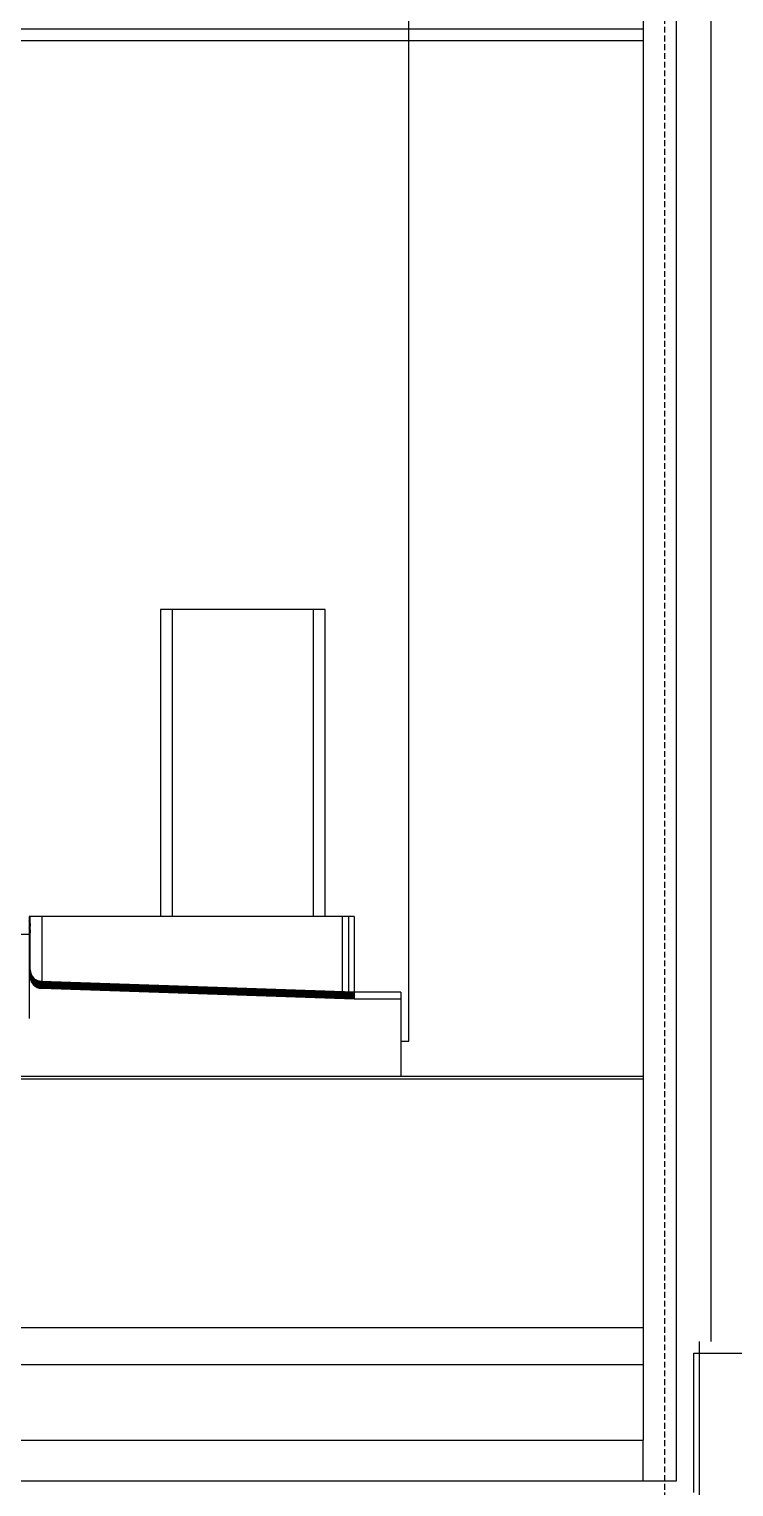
# Model space of a CAD drawing. Extents: x 0 to 271, y 0 to 689.
# Drawn here: x 86.3 to 147, y 95.8 to 221.1 of the extents above; entities that cross this region are included whole.
import ezdxf

# ---------------------------------------------------------------- set-up
doc = ezdxf.new("R2010")
doc.units = 0
doc.linetypes.add('DASHED', pattern=[0.75, 0.5, -0.25])
doc.layers.add('-15N-THT. THIẾT BỊ ĐÓNG MỞ', color=40, linetype='CONTINUOUS')

# ---------------------------------------------------------------- blocks, each defined once
blk = doc.blocks.new('06 - N - SC VSD CHIẾU HÔNG ATV630D30~D45N4')
at = {"layer": '-15N-THT. THIẾT BỊ ĐÓNG MỞ', "color": 6, "linetype": 'DASHED'}
blk.add_line((-130, 344.65), (-130, -344.65), dxfattribs=at)
at = {"layer": '-15N-THT. THIẾT BỊ ĐÓNG MỞ'}
for p, q in [((-129, 328.59), (-129, -248.35)), ((-126, -236.35), (-126, 284.09)), ((-152, -210.53), (-152, 159.58)), ((-131.85, 159.58), (-131.85, -238.34)), ((-131.85, -123.55), (-255.05, -123.55)), ((-152, -123.55), (-152, -123.55)), ((-131.85, -123.55), (-131.85, -123.55)), ((-131.85, -124.55), (-255.05, -124.55)), ((-159.2, -173.43), (-173.35, -173.43)), ((-173.35, -173.43), (-173.35, -173.43)), ((-173.35, -173.43), (-173.35, -199.83)), ((-172.35, -173.43), (-172.35, -199.83)), ((-160.2, -199.83), (-160.2, -173.43)), ((-159.2, -173.43), (-159.2, -173.43)), ((-159.2, -199.83), (-159.2, -173.43)), ((-157.19, -199.83), (-184.65, -199.83)), ((-184.65, -199.83), (-184.65, -199.83)), ((-184.65, -199.83), (-184.65, -208.58)), ((-184.65, -200.21), (-184.63, -200.25)), ((-184.63, -200.25), (-184.62, -200.29)), ((-184.62, -200.29), (-184.6, -200.32)), ((-184.6, -200.32), (-184.59, -200.36)), ((-184.59, -200.36), (-184.58, -200.4)), ((-184.58, -200.4), (-184.57, -200.44)), ((-184.57, -200.44), (-184.56, -200.48)), ((-184.55, -201.17), (-184.55, -199.83)), ((-184.55, -199.83), (-184.55, -199.83)), ((-183.55, -199.83), (-183.55, -205.94)), ((-173.35, -199.83), (-173.35, -199.83)), ((-159.2, -199.83), (-159.2, -199.83)), ((-157.7, -206.83), (-157.7, -199.83)), ((-157.19, -199.83), (-157.19, -206.78)), ((-157.19, -199.83), (-157.19, -206.56)), ((-157.19, -199.83), (-157.19, -206.84)), ((-156.7, -199.83), (-157.19, -199.83)), ((-156.7, -199.83), (-156.7, -199.83)), ((-156.7, -199.83), (-156.7, -206.93)), ((-201.15, -201.35), (-184.65, -201.35)), ((-184.65, -200.73), (-184.63, -200.77)), ((-184.65, -200.8), (-184.63, -200.84)), ((-184.65, -200.8), (-184.63, -200.84)), ((-184.65, -201.35), (-184.65, -201.35)), ((-184.63, -200.77), (-184.62, -200.81)), ((-184.63, -200.84), (-184.62, -200.87)), ((-184.63, -200.84), (-184.62, -200.87)), ((-184.62, -200.81), (-184.6, -200.85)), ((-184.62, -200.87), (-184.6, -200.91)), ((-184.62, -200.87), (-184.6, -200.91)), ((-184.6, -200.85), (-184.59, -200.89)), ((-184.6, -200.91), (-184.59, -200.95)), ((-184.6, -200.91), (-184.59, -200.95)), ((-184.59, -200.89), (-184.58, -200.93)), ((-184.59, -200.95), (-184.58, -200.99)), ((-184.59, -200.95), (-184.58, -200.99)), ((-184.58, -200.93), (-184.57, -200.97)), ((-184.58, -200.99), (-184.57, -201.03)), ((-184.58, -200.99), (-184.57, -201.03)), ((-184.57, -200.97), (-184.56, -201.01)), ((-184.57, -201.03), (-184.56, -201.07)), ((-184.57, -201.03), (-184.56, -201.07)), ((-184.56, -200.48), (-184.56, -200.52)), ((-184.56, -200.52), (-184.55, -200.56)), ((-184.56, -201.01), (-184.56, -201.05)), ((-184.56, -201.05), (-184.55, -201.09)), ((-184.56, -201.07), (-184.56, -201.11)), ((-184.56, -201.07), (-184.56, -201.11)), ((-184.56, -201.11), (-184.55, -201.15)), ((-184.56, -201.11), (-184.55, -201.15)), ((-184.55, -200.56), (-184.55, -200.61)), ((-184.55, -200.61), (-184.55, -200.65)), ((-184.55, -201.09), (-184.55, -201.13)), ((-184.55, -201.13), (-184.55, -201.17)), ((-184.55, -201.15), (-184.55, -201.19)), ((-184.55, -201.15), (-184.55, -201.19)), ((-184.55, -201.23), (-184.55, -201.17)), ((-184.55, -201.19), (-184.55, -201.23)), ((-184.55, -201.19), (-184.55, -201.24)), ((-184.55, -205.01), (-184.55, -201.23)), ((-184.55, -204.46), (-184.55, -204.41)), ((-184.55, -204.42), (-184.55, -204.42)), ((-184.55, -204.42), (-184.55, -204.42)), ((-184.55, -204.42), (-184.55, -204.42)), ((-184.55, -204.42), (-184.55, -204.47)), ((-184.55, -204.42), (-184.55, -204.42)), ((-184.55, -204.42), (-184.55, -204.42)), ((-184.55, -204.42), (-184.55, -204.42)), ((-184.55, -204.42), (-184.55, -204.42)), ((-184.55, -204.42), (-184.55, -204.47)), ((-184.55, -204.5), (-184.55, -204.46)), ((-184.55, -204.47), (-184.55, -204.52)), ((-184.55, -204.47), (-184.54, -204.52)), ((-184.55, -204.49), (-184.55, -204.55)), ((-184.55, -204.49), (-184.55, -204.49)), ((-184.55, -204.49), (-184.55, -204.49)), ((-184.55, -204.49), (-184.55, -204.54)), ((-184.54, -204.55), (-184.55, -204.5)), ((-184.55, -204.52), (-184.54, -204.56)), ((-184.55, -204.54), (-184.55, -204.59)), ((-184.55, -204.55), (-184.54, -204.6)), ((-184.55, -204.56), (-184.55, -204.56)), ((-184.55, -204.56), (-184.55, -204.61)), ((-184.55, -204.57), (-184.55, -204.62)), ((-184.55, -204.57), (-184.55, -204.57)), ((-184.55, -204.59), (-184.54, -204.64)), ((-184.55, -204.61), (-184.55, -204.66)), ((-184.55, -204.62), (-184.54, -204.67)), ((-184.55, -204.64), (-184.55, -204.69)), ((-184.55, -204.64), (-184.55, -204.64)), ((-184.55, -204.64), (-184.55, -204.64)), ((-184.55, -204.64), (-184.55, -204.69)), ((-184.55, -204.66), (-184.54, -204.71)), ((-184.55, -204.69), (-184.54, -204.74)), ((-184.55, -204.69), (-184.55, -204.74)), ((-184.55, -204.71), (-184.55, -204.77)), ((-184.55, -204.71), (-184.55, -204.71)), ((-184.55, -204.71), (-184.55, -204.71)), ((-184.55, -204.71), (-184.55, -204.76)), ((-184.55, -204.74), (-184.54, -204.78)), ((-184.55, -204.76), (-184.55, -204.81)), ((-184.55, -204.77), (-184.54, -204.82)), ((-184.55, -204.78), (-184.55, -204.83)), ((-184.55, -204.78), (-184.55, -204.78)), ((-184.55, -204.79), (-184.55, -204.84)), ((-184.55, -204.79), (-184.55, -204.79)), ((-184.55, -204.81), (-184.54, -204.86)), ((-184.55, -204.83), (-184.55, -204.88)), ((-184.55, -204.84), (-184.54, -204.89)), ((-184.55, -204.86), (-184.55, -204.91)), ((-184.55, -204.86), (-184.55, -204.86)), ((-184.55, -204.86), (-184.55, -204.86)), ((-184.55, -204.86), (-184.55, -204.91)), ((-184.55, -204.88), (-184.54, -204.93)), ((-184.55, -204.91), (-184.54, -204.96)), ((-184.55, -204.91), (-184.55, -204.96)), ((-184.55, -204.93), (-184.55, -204.93)), ((-184.55, -204.93), (-184.55, -204.93)), ((-184.55, -204.93), (-184.55, -204.93)), ((-184.55, -204.93), (-184.55, -204.99)), ((-184.55, -204.93), (-184.55, -204.93)), ((-184.55, -204.93), (-184.55, -204.93)), ((-184.55, -204.93), (-184.55, -204.93)), ((-184.55, -204.93), (-184.55, -204.98)), ((-184.55, -204.98), (-184.55, -204.94)), ((-184.55, -204.96), (-184.54, -205)), ((-184.55, -204.98), (-184.55, -205.03)), ((-184.55, -205.02), (-184.55, -204.98)), ((-184.55, -204.99), (-184.54, -205.04)), ((-184.55, -205.04), (-184.55, -205)), ((-184.55, -205.05), (-184.55, -205)), ((-184.54, -205.07), (-184.55, -205.02)), ((-184.55, -205.03), (-184.54, -205.08)), ((-184.55, -205.09), (-184.55, -205.04)), ((-184.55, -205.09), (-184.55, -205.05)), ((-184.54, -205.13), (-184.55, -205.09)), ((-184.54, -205.13), (-184.55, -205.09)), ((-184.54, -204.52), (-184.54, -204.57)), ((-184.53, -204.59), (-184.54, -204.55)), ((-184.54, -204.56), (-184.53, -204.61)), ((-184.54, -204.57), (-184.53, -204.62)), ((-184.54, -204.6), (-184.54, -204.65)), ((-184.54, -204.64), (-184.53, -204.69)), ((-184.54, -204.65), (-184.53, -204.7)), ((-184.54, -204.67), (-184.54, -204.72)), ((-184.54, -204.71), (-184.53, -204.76)), ((-184.54, -204.72), (-184.53, -204.77)), ((-184.54, -204.74), (-184.54, -204.79)), ((-184.54, -204.78), (-184.53, -204.83)), ((-184.54, -204.79), (-184.53, -204.84)), ((-184.54, -204.82), (-184.54, -204.87)), ((-184.54, -204.86), (-184.53, -204.91)), ((-184.54, -204.87), (-184.53, -204.92)), ((-184.54, -204.89), (-184.54, -204.94)), ((-184.54, -204.93), (-184.53, -204.98)), ((-184.54, -204.94), (-184.53, -204.99)), ((-184.54, -204.96), (-184.54, -205.01)), ((-184.54, -205), (-184.53, -205.05)), ((-184.54, -205.01), (-184.53, -205.06)), ((-184.54, -205.04), (-184.54, -205.09)), ((-184.53, -205.11), (-184.54, -205.07)), ((-184.54, -205.08), (-184.53, -205.13)), ((-184.54, -205.09), (-184.53, -205.14)), ((-184.53, -205.18), (-184.54, -205.13)), ((-184.53, -205.18), (-184.54, -205.13)), ((-184.53, -204.63), (-184.53, -204.59)), ((-184.53, -204.61), (-184.52, -204.66)), ((-184.53, -204.62), (-184.52, -204.67)), ((-184.52, -204.67), (-184.53, -204.63)), ((-184.53, -204.69), (-184.52, -204.73)), ((-184.53, -204.7), (-184.52, -204.75)), ((-184.53, -204.76), (-184.52, -204.81)), ((-184.53, -204.77), (-184.52, -204.82)), ((-184.53, -204.83), (-184.52, -204.88)), ((-184.53, -204.84), (-184.52, -204.9)), ((-184.53, -204.91), (-184.52, -204.95)), ((-184.53, -204.92), (-184.52, -204.97)), ((-184.53, -204.98), (-184.52, -205.03)), ((-184.53, -204.99), (-184.52, -205.04)), ((-184.53, -205.05), (-184.52, -205.1)), ((-184.53, -205.06), (-184.52, -205.12)), ((-184.53, -205.15), (-184.53, -205.11)), ((-184.53, -205.13), (-184.52, -205.17)), ((-184.53, -205.14), (-184.52, -205.19)), ((-184.52, -205.2), (-184.53, -205.15)), ((-184.53, -205.22), (-184.53, -205.18)), ((-184.53, -205.22), (-184.53, -205.18)), ((-184.52, -205.26), (-184.53, -205.22)), ((-184.52, -205.26), (-184.53, -205.22)), ((-184.52, -204.66), (-184.51, -204.71)), ((-184.52, -204.67), (-184.5, -204.72)), ((-184.5, -204.72), (-184.52, -204.67)), ((-184.52, -204.73), (-184.51, -204.78)), ((-184.52, -204.75), (-184.5, -204.8)), ((-184.52, -204.81), (-184.51, -204.86)), ((-184.52, -204.82), (-184.5, -204.87)), ((-184.52, -204.88), (-184.51, -204.93)), ((-184.52, -204.9), (-184.5, -204.95)), ((-184.52, -204.95), (-184.51, -205)), ((-184.52, -204.97), (-184.5, -205.02)), ((-184.52, -205.03), (-184.51, -205.08)), ((-184.52, -205.04), (-184.5, -205.09)), ((-184.52, -205.1), (-184.51, -205.15)), ((-184.52, -205.12), (-184.5, -205.17)), ((-184.52, -205.17), (-184.51, -205.22)), ((-184.52, -205.19), (-184.5, -205.24)), ((-184.5, -205.24), (-184.52, -205.2)), ((-184.5, -205.3), (-184.52, -205.26)), ((-184.5, -205.3), (-184.52, -205.26)), ((-184.51, -204.71), (-184.49, -204.76)), ((-184.51, -204.78), (-184.49, -204.83)), ((-184.51, -204.86), (-184.49, -204.9)), ((-184.51, -204.93), (-184.49, -204.98)), ((-184.51, -205), (-184.49, -205.05)), ((-184.51, -205.08), (-184.49, -205.12)), ((-184.51, -205.15), (-184.49, -205.2)), ((-184.51, -205.22), (-184.49, -205.27)), ((-184.5, -204.72), (-184.49, -204.77)), ((-184.49, -204.76), (-184.5, -204.72)), ((-184.5, -204.8), (-184.49, -204.85)), ((-184.5, -204.87), (-184.49, -204.92)), ((-184.5, -204.95), (-184.49, -204.99)), ((-184.5, -205.02), (-184.49, -205.07)), ((-184.5, -205.09), (-184.49, -205.14)), ((-184.5, -205.17), (-184.49, -205.21)), ((-184.5, -205.24), (-184.49, -205.29)), ((-184.49, -205.28), (-184.5, -205.24)), ((-184.49, -205.35), (-184.5, -205.3)), ((-184.49, -205.35), (-184.5, -205.3)), ((-184.49, -204.76), (-184.47, -204.8)), ((-184.47, -204.8), (-184.49, -204.76)), ((-184.49, -204.77), (-184.47, -204.82)), ((-184.49, -204.83), (-184.47, -204.88)), ((-184.49, -204.85), (-184.47, -204.9)), ((-184.49, -204.9), (-184.47, -204.95)), ((-184.49, -204.92), (-184.47, -204.97)), ((-184.49, -204.98), (-184.47, -205.02)), ((-184.49, -204.99), (-184.47, -205.04)), ((-184.49, -205.05), (-184.47, -205.1)), ((-184.49, -205.07), (-184.47, -205.12)), ((-184.49, -205.12), (-184.47, -205.17)), ((-184.49, -205.14), (-184.47, -205.19)), ((-184.49, -205.2), (-184.47, -205.24)), ((-184.49, -205.21), (-184.47, -205.26)), ((-184.49, -205.27), (-184.47, -205.32)), ((-184.47, -205.32), (-184.49, -205.28)), ((-184.49, -205.29), (-184.47, -205.34)), ((-184.47, -205.39), (-184.49, -205.35)), ((-184.47, -205.39), (-184.49, -205.35)), ((-184.47, -204.8), (-184.45, -204.85)), ((-184.46, -204.84), (-184.47, -204.8)), ((-184.47, -204.82), (-184.44, -204.87)), ((-184.47, -204.88), (-184.45, -204.92)), ((-184.47, -204.9), (-184.44, -204.95)), ((-184.47, -204.95), (-184.45, -205)), ((-184.47, -204.97), (-184.44, -205.02)), ((-184.47, -205.02), (-184.45, -205.07)), ((-184.47, -205.04), (-184.44, -205.09)), ((-184.47, -205.1), (-184.45, -205.14)), ((-184.47, -205.12), (-184.44, -205.17)), ((-184.47, -205.17), (-184.45, -205.22)), ((-184.47, -205.19), (-184.44, -205.24)), ((-184.47, -205.24), (-184.45, -205.29)), ((-184.47, -205.26), (-184.44, -205.31)), ((-184.47, -205.32), (-184.45, -205.36)), ((-184.46, -205.36), (-184.47, -205.32)), ((-184.47, -205.34), (-184.44, -205.39)), ((-184.45, -205.43), (-184.47, -205.39)), ((-184.45, -205.43), (-184.47, -205.39)), ((-184.44, -204.88), (-184.46, -204.84)), ((-184.44, -205.4), (-184.46, -205.36)), ((-184.45, -204.85), (-184.43, -204.9)), ((-184.45, -204.92), (-184.43, -204.97)), ((-184.45, -205), (-184.43, -205.04)), ((-184.45, -205.07), (-184.43, -205.12)), ((-184.45, -205.14), (-184.43, -205.19)), ((-184.45, -205.22), (-184.43, -205.26)), ((-184.45, -205.29), (-184.43, -205.34)), ((-184.45, -205.36), (-184.43, -205.41)), ((-184.44, -205.47), (-184.45, -205.43)), ((-184.44, -205.47), (-184.45, -205.43)), ((-184.44, -204.87), (-184.42, -204.92)), ((-184.41, -204.92), (-184.44, -204.88)), ((-184.44, -204.95), (-184.42, -204.99)), ((-184.44, -205.02), (-184.42, -205.07)), ((-184.44, -205.09), (-184.42, -205.14)), ((-184.44, -205.17), (-184.42, -205.21)), ((-184.44, -205.24), (-184.42, -205.29)), ((-184.44, -205.31), (-184.42, -205.36)), ((-184.44, -205.39), (-184.42, -205.43)), ((-184.41, -205.44), (-184.44, -205.4)), ((-184.41, -205.5), (-184.44, -205.47)), ((-184.41, -205.51), (-184.44, -205.47)), ((-184.43, -204.9), (-184.4, -204.94)), ((-184.43, -204.97), (-184.4, -205.01)), ((-184.43, -205.04), (-184.4, -205.09)), ((-184.43, -205.12), (-184.4, -205.16)), ((-184.43, -205.19), (-184.4, -205.23)), ((-184.43, -205.26), (-184.4, -205.31)), ((-184.43, -205.34), (-184.4, -205.38)), ((-184.43, -205.41), (-184.4, -205.46)), ((-184.42, -204.92), (-184.39, -204.97)), ((-184.42, -204.99), (-184.39, -205.04)), ((-184.42, -205.07), (-184.39, -205.11)), ((-184.42, -205.14), (-184.39, -205.19)), ((-184.42, -205.21), (-184.39, -205.26)), ((-184.42, -205.29), (-184.39, -205.33)), ((-184.42, -205.36), (-184.39, -205.41)), ((-184.42, -205.43), (-184.39, -205.48)), ((-184.39, -204.95), (-184.41, -204.92)), ((-184.39, -205.48), (-184.41, -205.44)), ((-184.4, -204.94), (-184.37, -204.99)), ((-184.4, -205.01), (-184.37, -205.06)), ((-184.4, -205.09), (-184.37, -205.13)), ((-184.4, -205.16), (-184.37, -205.21)), ((-184.4, -205.23), (-184.37, -205.28)), ((-184.4, -205.31), (-184.37, -205.35)), ((-184.4, -205.38), (-184.37, -205.43)), ((-184.4, -205.46), (-184.37, -205.5)), ((-184.37, -204.99), (-184.39, -204.95)), ((-184.39, -204.97), (-184.36, -205.01)), ((-184.39, -205.04), (-184.36, -205.09)), ((-184.39, -205.11), (-184.36, -205.16)), ((-184.39, -205.19), (-184.36, -205.23)), ((-184.39, -205.26), (-184.36, -205.31)), ((-184.39, -205.33), (-184.36, -205.38)), ((-184.39, -205.41), (-184.36, -205.45)), ((-184.39, -205.48), (-184.36, -205.53)), ((-184.37, -205.51), (-184.39, -205.48)), ((-184.37, -204.99), (-184.34, -205.03)), ((-184.34, -205.03), (-184.37, -204.99)), ((-184.37, -205.06), (-184.34, -205.1)), ((-184.37, -205.13), (-184.34, -205.18)), ((-184.37, -205.21), (-184.34, -205.25)), ((-184.37, -205.28), (-184.34, -205.32)), ((-184.37, -205.35), (-184.34, -205.4)), ((-184.37, -205.43), (-184.34, -205.47)), ((-184.36, -205.01), (-184.32, -205.06)), ((-184.36, -205.09), (-184.32, -205.13)), ((-184.36, -205.16), (-184.32, -205.2)), ((-184.36, -205.23), (-184.32, -205.28)), ((-184.36, -205.31), (-184.32, -205.35)), ((-184.36, -205.38), (-184.32, -205.42)), ((-184.36, -205.45), (-184.32, -205.5)), ((-184.34, -205.03), (-184.3, -205.07)), ((-184.31, -205.06), (-184.34, -205.03)), ((-184.34, -205.1), (-184.3, -205.14)), ((-184.34, -205.18), (-184.3, -205.22)), ((-184.34, -205.25), (-184.3, -205.29)), ((-184.34, -205.32), (-184.3, -205.36)), ((-184.34, -205.4), (-184.3, -205.44)), ((-184.34, -205.47), (-184.3, -205.51)), ((-184.32, -205.06), (-184.28, -205.1)), ((-184.32, -205.13), (-184.28, -205.17)), ((-184.32, -205.2), (-184.28, -205.25)), ((-184.32, -205.28), (-184.28, -205.32)), ((-184.32, -205.35), (-184.28, -205.39)), ((-184.32, -205.42), (-184.28, -205.47)), ((-184.28, -205.09), (-184.31, -205.06)), ((-184.3, -205.07), (-184.27, -205.11)), ((-184.3, -205.14), (-184.27, -205.19)), ((-184.3, -205.22), (-184.27, -205.26)), ((-184.3, -205.29), (-184.27, -205.33)), ((-184.3, -205.36), (-184.27, -205.41)), ((-184.3, -205.44), (-184.27, -205.48)), ((-184.25, -205.12), (-184.28, -205.09)), ((-184.28, -205.1), (-184.24, -205.14)), ((-184.28, -205.17), (-184.24, -205.22)), ((-184.28, -205.25), (-184.24, -205.29)), ((-184.28, -205.32), (-184.24, -205.36)), ((-184.28, -205.39), (-184.24, -205.44)), ((-184.28, -205.47), (-184.24, -205.51)), ((-184.27, -205.11), (-184.23, -205.15)), ((-184.27, -205.19), (-184.23, -205.23)), ((-184.27, -205.26), (-184.23, -205.3)), ((-184.27, -205.33), (-184.23, -205.37)), ((-184.27, -205.41), (-184.23, -205.45)), ((-184.27, -205.48), (-184.23, -205.52)), ((-184.22, -205.15), (-184.25, -205.12)), ((-184.24, -205.14), (-184.2, -205.18)), ((-184.24, -205.22), (-184.2, -205.26)), ((-184.24, -205.29), (-184.2, -205.33)), ((-184.24, -205.36), (-184.2, -205.4)), ((-184.24, -205.44), (-184.2, -205.48)), ((-184.23, -205.15), (-184.18, -205.19)), ((-184.23, -205.23), (-184.18, -205.26)), ((-184.23, -205.3), (-184.18, -205.34)), ((-184.23, -205.37), (-184.18, -205.41)), ((-184.23, -205.45), (-184.18, -205.48)), ((-184.19, -205.18), (-184.22, -205.15)), ((-184.2, -205.18), (-184.15, -205.22)), ((-184.2, -205.26), (-184.15, -205.3)), ((-184.2, -205.33), (-184.15, -205.37)), ((-184.2, -205.4), (-184.15, -205.44)), ((-184.2, -205.48), (-184.15, -205.52)), ((-184.15, -205.21), (-184.19, -205.18)), ((-184.18, -205.19), (-184.13, -205.23)), ((-184.18, -205.26), (-184.13, -205.3)), ((-184.18, -205.34), (-184.13, -205.37)), ((-184.18, -205.41), (-184.13, -205.45)), ((-184.18, -205.48), (-184.13, -205.52)), ((-184.12, -205.24), (-184.15, -205.21)), ((-184.15, -205.22), (-184.1, -205.26)), ((-184.15, -205.3), (-184.1, -205.33)), ((-184.15, -205.37), (-184.1, -205.4)), ((-184.15, -205.44), (-184.1, -205.48)), ((-184.13, -205.23), (-184.08, -205.26)), ((-184.13, -205.3), (-184.08, -205.33)), ((-184.13, -205.37), (-184.08, -205.41)), ((-184.13, -205.45), (-184.08, -205.48)), ((-184.08, -205.26), (-184.12, -205.24)), ((-184.1, -205.26), (-184.05, -205.29)), ((-184.1, -205.33), (-184.05, -205.37)), ((-184.1, -205.4), (-184.05, -205.44)), ((-184.1, -205.48), (-184.05, -205.51)), ((-184.08, -205.26), (-184.03, -205.29)), ((-184.04, -205.28), (-184.08, -205.26)), ((-184.08, -205.33), (-184.03, -205.37)), ((-184.08, -205.41), (-184.03, -205.44)), ((-184.08, -205.48), (-184.03, -205.51)), ((-184.05, -205.29), (-183.99, -205.32)), ((-184.05, -205.37), (-183.99, -205.4)), ((-184.05, -205.44), (-183.99, -205.47)), ((-184.01, -205.3), (-184.04, -205.28)), ((-184.03, -205.29), (-183.97, -205.32)), ((-184.03, -205.37), (-183.97, -205.39)), ((-184.03, -205.44), (-183.97, -205.47)), ((-183.97, -205.32), (-184.01, -205.3)), ((-183.99, -205.32), (-183.93, -205.35)), ((-183.99, -205.4), (-183.93, -205.42)), ((-183.99, -205.47), (-183.93, -205.5)), ((-183.97, -205.32), (-183.91, -205.35)), ((-183.93, -205.34), (-183.97, -205.32)), ((-183.97, -205.39), (-183.91, -205.42)), ((-183.97, -205.47), (-183.91, -205.49)), ((-183.89, -205.36), (-183.93, -205.34)), ((-183.93, -205.35), (-183.86, -205.37)), ((-183.93, -205.42), (-183.86, -205.45)), ((-183.91, -205.35), (-183.85, -205.37)), ((-183.91, -205.42), (-183.85, -205.44)), ((-183.84, -205.37), (-183.89, -205.36)), ((-183.86, -205.37), (-183.8, -205.39)), ((-183.86, -205.45), (-183.8, -205.47)), ((-183.85, -205.37), (-183.79, -205.39)), ((-183.85, -205.44), (-183.79, -205.46)), ((-183.8, -205.38), (-183.84, -205.37)), ((-183.76, -205.39), (-183.8, -205.38)), ((-183.8, -205.39), (-183.73, -205.41)), ((-183.8, -205.47), (-183.73, -205.48)), ((-183.79, -205.39), (-183.72, -205.4)), ((-183.79, -205.46), (-183.72, -205.47)), ((-183.72, -205.4), (-183.76, -205.39)), ((-183.73, -205.41), (-183.66, -205.42)), ((-183.73, -205.48), (-183.66, -205.49)), ((-183.72, -205.4), (-183.65, -205.41)), ((-183.67, -205.41), (-183.72, -205.4)), ((-183.72, -205.47), (-183.65, -205.48)), ((-183.63, -205.41), (-183.67, -205.41)), ((-183.66, -205.42), (-183.58, -205.42)), ((-183.66, -205.49), (-183.58, -205.5)), ((-183.65, -205.41), (-183.58, -205.41)), ((-183.65, -205.48), (-183.58, -205.49)), ((-183.58, -205.41), (-183.63, -205.41)), ((-183.58, -205.41), (-183.58, -205.41)), ((-183.58, -205.41), (-183.57, -205.41)), ((-183.58, -205.42), (-183.58, -205.41)), ((-183.58, -205.41), (-183.58, -205.41)), ((-156.7, -206.34), (-183.58, -205.41)), ((-183.57, -205.42), (-183.58, -205.42)), ((-183.58, -205.42), (-183.58, -205.42)), ((-183.58, -205.5), (-183.58, -205.49)), ((-183.58, -205.49), (-183.58, -205.49)), ((-183.58, -205.49), (-183.57, -205.49)), ((-183.57, -205.41), (-183.57, -205.41)), ((-183.57, -205.41), (-183.56, -205.41)), ((-183.56, -205.42), (-183.57, -205.42)), ((-183.57, -205.42), (-183.57, -205.42)), ((-183.57, -205.49), (-183.57, -205.49)), ((-183.57, -205.49), (-183.56, -205.49)), ((-183.56, -205.41), (-183.56, -205.41)), ((-183.56, -205.41), (-183.55, -205.41)), ((-183.55, -205.42), (-183.56, -205.42)), ((-183.56, -205.42), (-183.56, -205.42)), ((-183.56, -205.49), (-183.55, -205.49)), ((-183.55, -205.41), (-183.55, -205.41)), ((-183.55, -205.42), (-157.7, -206.32)), ((-183.55, -205.49), (-183.55, -205.49)), ((-157.7, -206.39), (-183.55, -205.49)), ((-184.39, -205.54), (-184.41, -205.5)), ((-184.39, -205.54), (-184.41, -205.51)), ((-184.37, -205.58), (-184.39, -205.54)), ((-184.37, -205.58), (-184.39, -205.54)), ((-184.37, -205.5), (-184.34, -205.54)), ((-184.34, -205.55), (-184.37, -205.51)), ((-184.34, -205.61), (-184.37, -205.58)), ((-184.34, -205.61), (-184.37, -205.58)), ((-184.36, -205.53), (-184.32, -205.57)), ((-184.34, -205.54), (-184.3, -205.59)), ((-184.31, -205.58), (-184.34, -205.55)), ((-184.31, -205.65), (-184.34, -205.61)), ((-184.31, -205.65), (-184.34, -205.61)), ((-184.32, -205.5), (-184.28, -205.54)), ((-184.32, -205.57), (-184.28, -205.61)), ((-184.28, -205.62), (-184.31, -205.58)), ((-184.28, -205.68), (-184.31, -205.65)), ((-184.28, -205.68), (-184.31, -205.65)), ((-184.3, -205.51), (-184.27, -205.55)), ((-184.3, -205.59), (-184.27, -205.63)), ((-184.28, -205.54), (-184.24, -205.58)), ((-184.28, -205.61), (-184.24, -205.66)), ((-184.25, -205.65), (-184.28, -205.62)), ((-184.25, -205.71), (-184.28, -205.68)), ((-184.25, -205.71), (-184.28, -205.68)), ((-184.27, -205.55), (-184.23, -205.59)), ((-184.27, -205.63), (-184.23, -205.67)), ((-184.22, -205.68), (-184.25, -205.65)), ((-184.22, -205.74), (-184.25, -205.71)), ((-184.22, -205.74), (-184.25, -205.71)), ((-184.24, -205.51), (-184.2, -205.55)), ((-184.24, -205.58), (-184.2, -205.62)), ((-184.24, -205.66), (-184.2, -205.7)), ((-184.23, -205.52), (-184.18, -205.56)), ((-184.23, -205.59), (-184.18, -205.63)), ((-184.23, -205.67), (-184.18, -205.7)), ((-184.19, -205.71), (-184.22, -205.68)), ((-184.19, -205.77), (-184.22, -205.74)), ((-184.19, -205.77), (-184.22, -205.74)), ((-184.2, -205.55), (-184.15, -205.59)), ((-184.2, -205.62), (-184.15, -205.66)), ((-184.2, -205.7), (-184.15, -205.74)), ((-184.15, -205.73), (-184.19, -205.71)), ((-184.15, -205.8), (-184.19, -205.77)), ((-184.15, -205.8), (-184.19, -205.77)), ((-184.18, -205.56), (-184.13, -205.59)), ((-184.18, -205.63), (-184.13, -205.67)), ((-184.18, -205.7), (-184.13, -205.74)), ((-184.15, -205.52), (-184.1, -205.55)), ((-184.15, -205.59), (-184.1, -205.63)), ((-184.15, -205.66), (-184.1, -205.7)), ((-184.12, -205.76), (-184.15, -205.73)), ((-184.15, -205.74), (-184.1, -205.77)), ((-184.12, -205.82), (-184.15, -205.8)), ((-184.12, -205.82), (-184.15, -205.8)), ((-184.13, -205.52), (-184.08, -205.55)), ((-184.13, -205.59), (-184.08, -205.63)), ((-184.13, -205.67), (-184.08, -205.7)), ((-184.13, -205.74), (-184.08, -205.77)), ((-184.08, -205.78), (-184.12, -205.76)), ((-184.08, -205.85), (-184.12, -205.82)), ((-184.08, -205.85), (-184.12, -205.82)), ((-184.1, -205.55), (-184.05, -205.59)), ((-184.1, -205.63), (-184.05, -205.66)), ((-184.1, -205.7), (-184.05, -205.73)), ((-184.1, -205.77), (-184.05, -205.81)), ((-184.08, -205.55), (-184.03, -205.59)), ((-184.08, -205.63), (-184.03, -205.66)), ((-184.08, -205.7), (-184.03, -205.73)), ((-184.08, -205.77), (-184.03, -205.81)), ((-184.04, -205.81), (-184.08, -205.78)), ((-184.05, -205.87), (-184.08, -205.85)), ((-184.05, -205.87), (-184.08, -205.85)), ((-184.05, -205.51), (-183.99, -205.54)), ((-184.05, -205.59), (-183.99, -205.62)), ((-184.05, -205.66), (-183.99, -205.69)), ((-184.05, -205.73), (-183.99, -205.76)), ((-184.05, -205.81), (-183.99, -205.84)), ((-184.01, -205.89), (-184.05, -205.87)), ((-184.01, -205.89), (-184.05, -205.87)), ((-184.01, -205.83), (-184.04, -205.81)), ((-184.03, -205.51), (-183.97, -205.54)), ((-184.03, -205.59), (-183.97, -205.61)), ((-184.03, -205.66), (-183.97, -205.69)), ((-184.03, -205.73), (-183.97, -205.76)), ((-184.03, -205.81), (-183.97, -205.83)), ((-183.97, -205.85), (-184.01, -205.83)), ((-183.97, -205.91), (-184.01, -205.89)), ((-183.97, -205.91), (-184.01, -205.89)), ((-183.99, -205.54), (-183.93, -205.57)), ((-183.99, -205.62), (-183.93, -205.64)), ((-183.99, -205.69), (-183.93, -205.72)), ((-183.99, -205.76), (-183.93, -205.79)), ((-183.99, -205.84), (-183.93, -205.86)), ((-183.97, -205.54), (-183.91, -205.57)), ((-183.97, -205.61), (-183.91, -205.64)), ((-183.97, -205.69), (-183.91, -205.71)), ((-183.97, -205.76), (-183.91, -205.79)), ((-183.97, -205.83), (-183.91, -205.86)), ((-183.93, -205.86), (-183.97, -205.85)), ((-183.93, -205.93), (-183.97, -205.91)), ((-183.93, -205.93), (-183.97, -205.91)), ((-183.93, -205.5), (-183.86, -205.52)), ((-183.93, -205.57), (-183.86, -205.59)), ((-183.93, -205.64), (-183.86, -205.67)), ((-183.93, -205.72), (-183.86, -205.74)), ((-183.93, -205.79), (-183.86, -205.81)), ((-183.93, -205.86), (-183.86, -205.89)), ((-183.89, -205.88), (-183.93, -205.86)), ((-183.89, -205.94), (-183.93, -205.93)), ((-183.89, -205.94), (-183.93, -205.93)), ((-183.91, -205.49), (-183.85, -205.51)), ((-183.91, -205.57), (-183.85, -205.59)), ((-183.91, -205.64), (-183.85, -205.66)), ((-183.91, -205.71), (-183.85, -205.73)), ((-183.91, -205.79), (-183.85, -205.81)), ((-183.91, -205.86), (-183.85, -205.88)), ((-183.84, -205.89), (-183.89, -205.88)), ((-183.84, -205.96), (-183.89, -205.94)), ((-183.84, -205.96), (-183.89, -205.94)), ((-183.86, -205.52), (-183.8, -205.54)), ((-183.86, -205.59), (-183.8, -205.61)), ((-183.86, -205.67), (-183.8, -205.69)), ((-183.86, -205.74), (-183.8, -205.76)), ((-183.86, -205.81), (-183.8, -205.83)), ((-183.86, -205.89), (-183.8, -205.91)), ((-183.85, -205.51), (-183.79, -205.53)), ((-183.85, -205.59), (-183.79, -205.61)), ((-183.85, -205.66), (-183.79, -205.68)), ((-183.85, -205.73), (-183.79, -205.75)), ((-183.85, -205.81), (-183.79, -205.83)), ((-183.85, -205.88), (-183.79, -205.9)), ((-183.8, -205.91), (-183.84, -205.89)), ((-183.8, -205.97), (-183.84, -205.96)), ((-183.8, -205.97), (-183.84, -205.96)), ((-183.8, -205.54), (-183.73, -205.55)), ((-183.8, -205.61), (-183.73, -205.63)), ((-183.8, -205.69), (-183.73, -205.7)), ((-183.8, -205.76), (-183.73, -205.77)), ((-183.8, -205.83), (-183.73, -205.85)), ((-183.8, -205.91), (-183.73, -205.92)), ((-183.76, -205.92), (-183.8, -205.91)), ((-183.76, -205.98), (-183.8, -205.97)), ((-183.76, -205.98), (-183.8, -205.97)), ((-183.79, -205.53), (-183.72, -205.55)), ((-183.79, -205.61), (-183.72, -205.62)), ((-183.79, -205.68), (-183.72, -205.69)), ((-183.79, -205.75), (-183.72, -205.77)), ((-183.79, -205.83), (-183.72, -205.84)), ((-183.79, -205.9), (-183.72, -205.91)), ((-183.72, -205.92), (-183.76, -205.92)), ((-183.72, -205.99), (-183.76, -205.98)), ((-183.72, -205.99), (-183.76, -205.98)), ((-183.73, -205.55), (-183.66, -205.56)), ((-183.73, -205.63), (-183.66, -205.64)), ((-183.73, -205.7), (-183.66, -205.71)), ((-183.73, -205.77), (-183.66, -205.78)), ((-183.73, -205.85), (-183.66, -205.86)), ((-183.73, -205.92), (-183.66, -205.93)), ((-183.72, -205.55), (-183.65, -205.56)), ((-183.72, -205.62), (-183.65, -205.63)), ((-183.72, -205.69), (-183.65, -205.7)), ((-183.72, -205.77), (-183.65, -205.78)), ((-183.72, -205.84), (-183.65, -205.85)), ((-183.72, -205.91), (-183.65, -205.92)), ((-183.67, -205.93), (-183.72, -205.92)), ((-183.67, -205.99), (-183.72, -205.99)), ((-183.67, -205.99), (-183.72, -205.99)), ((-183.63, -205.93), (-183.67, -205.93)), ((-183.63, -206), (-183.67, -205.99)), ((-183.63, -206), (-183.67, -205.99)), ((-183.66, -205.56), (-183.58, -205.57)), ((-183.66, -205.64), (-183.58, -205.64)), ((-183.66, -205.71), (-183.58, -205.72)), ((-183.66, -205.78), (-183.58, -205.79)), ((-183.66, -205.86), (-183.58, -205.86)), ((-183.66, -205.93), (-183.58, -205.94)), ((-183.65, -205.56), (-183.58, -205.56)), ((-183.65, -205.63), (-183.58, -205.63)), ((-183.65, -205.7), (-183.58, -205.71)), ((-183.65, -205.78), (-183.58, -205.78)), ((-183.65, -205.85), (-183.58, -205.85)), ((-183.65, -205.92), (-183.58, -205.93)), ((-183.58, -205.94), (-183.63, -205.93)), ((-183.58, -206), (-183.63, -206)), ((-183.58, -206), (-183.63, -206)), ((-183.57, -205.5), (-183.58, -205.5)), ((-183.58, -205.5), (-183.58, -205.5)), ((-183.58, -205.57), (-183.58, -205.56)), ((-183.58, -205.56), (-183.58, -205.56)), ((-183.58, -205.56), (-183.57, -205.56)), ((-183.57, -205.57), (-183.58, -205.57)), ((-183.58, -205.57), (-183.58, -205.57)), ((-183.58, -205.64), (-183.58, -205.63)), ((-183.58, -205.63), (-183.58, -205.63)), ((-183.58, -205.63), (-183.57, -205.63)), ((-183.57, -205.64), (-183.58, -205.64)), ((-183.58, -205.64), (-183.58, -205.64)), ((-183.58, -205.72), (-183.58, -205.71)), ((-183.58, -205.71), (-183.58, -205.71)), ((-183.58, -205.71), (-183.57, -205.71)), ((-183.57, -205.72), (-183.58, -205.72)), ((-183.58, -205.72), (-183.58, -205.72)), ((-183.58, -205.79), (-183.58, -205.78)), ((-183.58, -205.78), (-183.58, -205.78)), ((-183.58, -205.78), (-183.57, -205.78)), ((-183.57, -205.79), (-183.58, -205.79)), ((-183.58, -205.86), (-183.58, -205.85)), ((-183.58, -205.85), (-183.58, -205.85)), ((-183.58, -205.85), (-183.57, -205.85)), ((-183.57, -205.86), (-183.58, -205.86)), ((-183.58, -205.93), (-183.58, -205.93)), ((-183.58, -205.93), (-183.57, -205.93)), ((-183.58, -206), (-183.58, -205.93)), ((-183.57, -205.94), (-183.58, -205.94)), ((-183.58, -205.94), (-183.58, -205.94)), ((-156.7, -206.93), (-183.58, -206)), ((-183.58, -206), (-183.58, -206.01)), ((-156.7, -206.94), (-183.58, -206)), ((-156.7, -206.94), (-183.58, -206.01)), ((-183.56, -205.5), (-183.57, -205.5)), ((-183.57, -205.5), (-183.57, -205.5)), ((-183.57, -205.56), (-183.57, -205.56)), ((-183.57, -205.56), (-183.56, -205.56)), ((-183.56, -205.57), (-183.57, -205.57)), ((-183.57, -205.57), (-183.57, -205.57)), ((-183.57, -205.63), (-183.57, -205.63)), ((-183.57, -205.63), (-183.56, -205.63)), ((-183.56, -205.64), (-183.57, -205.64)), ((-183.57, -205.64), (-183.57, -205.64)), ((-183.57, -205.71), (-183.57, -205.71)), ((-183.57, -205.71), (-183.56, -205.71)), ((-183.56, -205.72), (-183.57, -205.72)), ((-183.57, -205.72), (-183.57, -205.72)), ((-183.57, -205.78), (-183.57, -205.78)), ((-183.57, -205.78), (-183.56, -205.78)), ((-183.56, -205.79), (-183.57, -205.79)), ((-183.57, -205.79), (-183.57, -205.79)), ((-183.57, -205.85), (-183.57, -205.85)), ((-183.57, -205.85), (-183.56, -205.85)), ((-183.56, -205.86), (-183.57, -205.86)), ((-183.57, -205.86), (-183.57, -205.86)), ((-183.57, -205.93), (-183.57, -205.93)), ((-183.57, -205.93), (-183.56, -205.93)), ((-183.56, -205.94), (-183.57, -205.94)), ((-183.57, -205.94), (-183.57, -205.94)), ((-183.55, -205.5), (-183.56, -205.5)), ((-183.56, -205.5), (-183.56, -205.5)), ((-183.56, -205.56), (-183.55, -205.56)), ((-183.55, -205.57), (-183.56, -205.57)), ((-183.56, -205.57), (-183.56, -205.57)), ((-183.56, -205.63), (-183.56, -205.63)), ((-183.56, -205.63), (-183.55, -205.63)), ((-183.55, -205.64), (-183.56, -205.64)), ((-183.56, -205.71), (-183.56, -205.71)), ((-183.56, -205.71), (-183.55, -205.71)), ((-183.55, -205.72), (-183.56, -205.72)), ((-183.56, -205.78), (-183.56, -205.78)), ((-183.56, -205.78), (-183.55, -205.78)), ((-183.55, -205.79), (-183.56, -205.79)), ((-183.56, -205.85), (-183.56, -205.85)), ((-183.56, -205.85), (-183.55, -205.85)), ((-183.55, -205.86), (-183.56, -205.86)), ((-183.56, -205.93), (-183.56, -205.93)), ((-183.56, -205.93), (-183.55, -205.93)), ((-183.55, -205.94), (-183.56, -205.94)), ((-183.55, -205.5), (-157.7, -206.39)), ((-183.55, -205.56), (-183.55, -205.56)), ((-157.7, -206.46), (-183.55, -205.56)), ((-183.55, -205.57), (-157.7, -206.47)), ((-183.55, -205.63), (-183.55, -205.63)), ((-157.7, -206.53), (-183.55, -205.63)), ((-183.55, -205.64), (-157.7, -206.54)), ((-183.55, -205.64), (-183.55, -205.64)), ((-157.7, -206.61), (-183.55, -205.71)), ((-183.55, -205.72), (-157.7, -206.62)), ((-183.55, -205.72), (-183.55, -205.72)), ((-157.7, -206.68), (-183.55, -205.78)), ((-183.55, -205.79), (-157.7, -206.69)), ((-183.55, -205.79), (-183.55, -205.79)), ((-157.7, -206.75), (-183.55, -205.85)), ((-183.55, -205.86), (-157.7, -206.76)), ((-183.55, -205.86), (-183.55, -205.86)), ((-157.7, -206.83), (-183.55, -205.93)), ((-183.55, -205.94), (-183.55, -205.94)), ((-157.65, -206.32), (-157.7, -206.32)), ((-157.65, -206.4), (-157.7, -206.39)), ((-157.65, -206.39), (-157.7, -206.39)), ((-157.65, -206.46), (-157.7, -206.46)), ((-157.65, -206.47), (-157.7, -206.47)), ((-157.65, -206.53), (-157.7, -206.53)), ((-157.65, -206.54), (-157.7, -206.54)), ((-157.65, -206.61), (-157.7, -206.61)), ((-157.65, -206.62), (-157.7, -206.62)), ((-157.65, -206.68), (-157.7, -206.68)), ((-157.65, -206.69), (-157.7, -206.69)), ((-157.61, -206.32), (-157.65, -206.32)), ((-157.6, -206.39), (-157.65, -206.39)), ((-157.6, -206.4), (-157.65, -206.4)), ((-157.6, -206.46), (-157.65, -206.46)), ((-157.6, -206.47), (-157.65, -206.47)), ((-157.6, -206.54), (-157.65, -206.53)), ((-157.6, -206.55), (-157.65, -206.54)), ((-157.6, -206.61), (-157.65, -206.61)), ((-157.6, -206.62), (-157.65, -206.62)), ((-157.6, -206.68), (-157.65, -206.68)), ((-157.6, -206.69), (-157.65, -206.69)), ((-157.56, -206.33), (-157.61, -206.32)), ((-157.56, -206.39), (-157.6, -206.39)), ((-157.56, -206.4), (-157.6, -206.4)), ((-157.56, -206.46), (-157.6, -206.46)), ((-157.56, -206.47), (-157.6, -206.47)), ((-157.56, -206.54), (-157.6, -206.54)), ((-157.56, -206.55), (-157.6, -206.55)), ((-157.56, -206.61), (-157.6, -206.61)), ((-157.56, -206.62), (-157.6, -206.62)), ((-157.56, -206.68), (-157.6, -206.68)), ((-157.56, -206.69), (-157.6, -206.69)), ((-157.52, -206.33), (-157.56, -206.33)), ((-157.51, -206.39), (-157.56, -206.39)), ((-157.51, -206.4), (-157.56, -206.4)), ((-157.51, -206.47), (-157.56, -206.46)), ((-157.51, -206.48), (-157.56, -206.47)), ((-157.51, -206.54), (-157.56, -206.54)), ((-157.51, -206.55), (-157.56, -206.55)), ((-157.51, -206.61), (-157.56, -206.61)), ((-157.51, -206.62), (-157.56, -206.62)), ((-157.51, -206.7), (-157.56, -206.69)), ((-157.51, -206.69), (-157.56, -206.68)), ((-157.47, -206.33), (-157.52, -206.33)), ((-157.46, -206.39), (-157.51, -206.39)), ((-157.46, -206.4), (-157.51, -206.4)), ((-157.46, -206.47), (-157.51, -206.47)), ((-157.46, -206.48), (-157.51, -206.48)), ((-157.46, -206.54), (-157.51, -206.54)), ((-157.46, -206.55), (-157.51, -206.55)), ((-157.46, -206.61), (-157.51, -206.61)), ((-157.46, -206.62), (-157.51, -206.62)), ((-157.46, -206.69), (-157.51, -206.69)), ((-157.46, -206.7), (-157.51, -206.7)), ((-157.43, -206.33), (-157.47, -206.33)), ((-157.41, -206.4), (-157.46, -206.39)), ((-157.41, -206.41), (-157.46, -206.4)), ((-157.41, -206.47), (-157.46, -206.47)), ((-157.41, -206.48), (-157.46, -206.48)), ((-157.41, -206.54), (-157.46, -206.54)), ((-157.41, -206.55), (-157.46, -206.55)), ((-157.41, -206.62), (-157.46, -206.61)), ((-157.41, -206.63), (-157.46, -206.62)), ((-157.41, -206.69), (-157.46, -206.69)), ((-157.41, -206.7), (-157.46, -206.7)), ((-157.38, -206.33), (-157.43, -206.33)), ((-157.37, -206.4), (-157.41, -206.4)), ((-157.37, -206.41), (-157.41, -206.41)), ((-157.37, -206.47), (-157.41, -206.47)), ((-157.37, -206.48), (-157.41, -206.48)), ((-157.37, -206.54), (-157.41, -206.54)), ((-157.37, -206.55), (-157.41, -206.55)), ((-157.37, -206.62), (-157.41, -206.62)), ((-157.37, -206.63), (-157.41, -206.63)), ((-157.37, -206.69), (-157.41, -206.69)), ((-157.37, -206.7), (-157.41, -206.7)), ((-157.34, -206.33), (-157.38, -206.33)), ((-157.32, -206.4), (-157.37, -206.4)), ((-157.32, -206.41), (-157.37, -206.41)), ((-157.32, -206.47), (-157.37, -206.47)), ((-157.32, -206.48), (-157.37, -206.48)), ((-157.32, -206.55), (-157.37, -206.54)), ((-157.32, -206.56), (-157.37, -206.55)), ((-157.32, -206.62), (-157.37, -206.62)), ((-157.32, -206.63), (-157.37, -206.63)), ((-157.32, -206.69), (-157.37, -206.69)), ((-157.32, -206.7), (-157.37, -206.7)), ((-157.3, -206.34), (-157.34, -206.33)), ((-157.28, -206.4), (-157.32, -206.4)), ((-157.28, -206.41), (-157.32, -206.41)), ((-157.28, -206.47), (-157.32, -206.47)), ((-157.28, -206.48), (-157.32, -206.48)), ((-157.28, -206.55), (-157.32, -206.55)), ((-157.28, -206.56), (-157.32, -206.56)), ((-157.28, -206.62), (-157.32, -206.62)), ((-157.28, -206.63), (-157.32, -206.63)), ((-157.28, -206.69), (-157.32, -206.69)), ((-157.28, -206.7), (-157.32, -206.7)), ((-157.25, -206.34), (-157.3, -206.34)), ((-157.23, -206.4), (-157.28, -206.4)), ((-157.23, -206.41), (-157.28, -206.41)), ((-157.23, -206.47), (-157.28, -206.47)), ((-157.23, -206.48), (-157.28, -206.48)), ((-157.23, -206.55), (-157.28, -206.55)), ((-157.23, -206.56), (-157.28, -206.56)), ((-157.23, -206.62), (-157.28, -206.62)), ((-157.23, -206.63), (-157.28, -206.63)), ((-157.23, -206.69), (-157.28, -206.69)), ((-157.23, -206.71), (-157.28, -206.7)), ((-157.21, -206.34), (-157.25, -206.34)), ((-157.19, -206.4), (-157.23, -206.4)), ((-157.19, -206.41), (-157.23, -206.41)), ((-157.19, -206.48), (-157.23, -206.47)), ((-157.19, -206.49), (-157.23, -206.48)), ((-157.19, -206.55), (-157.23, -206.55)), ((-157.19, -206.56), (-157.23, -206.56)), ((-157.19, -206.62), (-157.23, -206.62)), ((-157.19, -206.63), (-157.23, -206.63)), ((-157.19, -206.7), (-157.23, -206.69)), ((-157.19, -206.71), (-157.23, -206.71)), ((-157.17, -206.34), (-157.21, -206.34)), ((-157.15, -206.4), (-157.19, -206.4)), ((-157.15, -206.41), (-157.19, -206.41)), ((-157.14, -206.48), (-157.19, -206.48)), ((-157.15, -206.49), (-157.19, -206.49)), ((-157.15, -206.55), (-157.19, -206.55)), ((-157.15, -206.56), (-157.19, -206.56)), ((-157.14, -206.62), (-157.19, -206.62)), ((-157.15, -206.64), (-157.19, -206.63)), ((-157.15, -206.7), (-157.19, -206.7)), ((-157.15, -206.71), (-157.19, -206.71)), ((-157.13, -206.34), (-157.17, -206.34)), ((-157.1, -206.41), (-157.15, -206.4)), ((-157.1, -206.42), (-157.15, -206.41)), ((-157.1, -206.49), (-157.15, -206.49)), ((-157.1, -206.55), (-157.15, -206.55)), ((-157.1, -206.56), (-157.15, -206.56)), ((-157.1, -206.64), (-157.15, -206.64)), ((-157.1, -206.7), (-157.15, -206.7)), ((-157.1, -206.71), (-157.15, -206.71)), ((-157.1, -206.48), (-157.14, -206.48)), ((-157.1, -206.63), (-157.14, -206.62)), ((-157.1, -206.34), (-157.13, -206.34)), ((-157.06, -206.34), (-157.1, -206.34)), ((-157.06, -206.41), (-157.1, -206.41)), ((-157.06, -206.42), (-157.1, -206.42)), ((-157.05, -206.48), (-157.1, -206.48)), ((-157.06, -206.49), (-157.1, -206.49)), ((-157.06, -206.55), (-157.1, -206.55)), ((-157.06, -206.56), (-157.1, -206.56)), ((-157.05, -206.63), (-157.1, -206.63)), ((-157.06, -206.64), (-157.1, -206.64)), ((-157.06, -206.7), (-157.1, -206.7)), ((-157.06, -206.71), (-157.1, -206.71)), ((-157.03, -206.35), (-157.06, -206.34)), ((-157.02, -206.41), (-157.06, -206.41)), ((-157.02, -206.42), (-157.06, -206.42)), ((-157.02, -206.49), (-157.06, -206.49)), ((-157.02, -206.56), (-157.06, -206.55)), ((-157.02, -206.57), (-157.06, -206.56)), ((-157.02, -206.64), (-157.06, -206.64)), ((-157.02, -206.7), (-157.06, -206.7)), ((-157.02, -206.71), (-157.06, -206.71)), ((-157.01, -206.48), (-157.05, -206.48)), ((-157.01, -206.63), (-157.05, -206.63)), ((-156.99, -206.35), (-157.03, -206.35)), ((-156.98, -206.41), (-157.02, -206.41)), ((-156.98, -206.42), (-157.02, -206.42)), ((-156.98, -206.49), (-157.02, -206.49)), ((-156.98, -206.56), (-157.02, -206.56)), ((-156.98, -206.57), (-157.02, -206.57)), ((-156.98, -206.64), (-157.02, -206.64)), ((-156.98, -206.7), (-157.02, -206.7)), ((-156.98, -206.71), (-157.02, -206.71)), ((-156.97, -206.48), (-157.01, -206.48)), ((-156.97, -206.63), (-157.01, -206.63)), ((-156.96, -206.35), (-156.99, -206.35)), ((-156.94, -206.41), (-156.98, -206.41)), ((-156.94, -206.42), (-156.98, -206.42)), ((-156.94, -206.5), (-156.98, -206.49)), ((-156.94, -206.56), (-156.98, -206.56)), ((-156.94, -206.57), (-156.98, -206.57)), ((-156.94, -206.64), (-156.98, -206.64)), ((-156.94, -206.7), (-156.98, -206.7)), ((-156.94, -206.72), (-156.98, -206.71)), ((-156.93, -206.48), (-156.97, -206.48)), ((-156.93, -206.63), (-156.97, -206.63)), ((-156.93, -206.35), (-156.96, -206.35)), ((-156.91, -206.41), (-156.94, -206.41)), ((-156.91, -206.42), (-156.94, -206.42)), ((-156.91, -206.5), (-156.94, -206.5)), ((-156.91, -206.56), (-156.94, -206.56)), ((-156.91, -206.57), (-156.94, -206.57)), ((-156.91, -206.64), (-156.94, -206.64)), ((-156.91, -206.71), (-156.94, -206.7)), ((-156.91, -206.72), (-156.94, -206.72)), ((-156.9, -206.35), (-156.93, -206.35)), ((-156.89, -206.49), (-156.93, -206.48)), ((-156.89, -206.63), (-156.93, -206.63)), ((-156.87, -206.41), (-156.91, -206.41)), ((-156.87, -206.43), (-156.91, -206.42)), ((-156.87, -206.5), (-156.91, -206.5)), ((-156.87, -206.56), (-156.91, -206.56)), ((-156.87, -206.57), (-156.91, -206.57)), ((-156.87, -206.65), (-156.91, -206.64)), ((-156.87, -206.71), (-156.91, -206.71)), ((-156.87, -206.72), (-156.91, -206.72)), ((-156.88, -206.35), (-156.9, -206.35)), ((-156.86, -206.49), (-156.89, -206.49)), ((-156.86, -206.63), (-156.89, -206.63)), ((-156.85, -206.35), (-156.88, -206.35)), ((-156.85, -206.41), (-156.87, -206.41)), ((-156.85, -206.43), (-156.87, -206.43)), ((-156.85, -206.5), (-156.87, -206.5)), ((-156.85, -206.56), (-156.87, -206.56)), ((-156.85, -206.57), (-156.87, -206.57)), ((-156.85, -206.65), (-156.87, -206.65)), ((-156.85, -206.71), (-156.87, -206.71)), ((-156.85, -206.72), (-156.87, -206.72)), ((-156.83, -206.49), (-156.86, -206.49)), ((-156.83, -206.63), (-156.86, -206.63)), ((-156.83, -206.35), (-156.85, -206.35)), ((-156.82, -206.41), (-156.85, -206.41)), ((-156.82, -206.43), (-156.85, -206.43)), ((-156.82, -206.5), (-156.85, -206.5)), ((-156.82, -206.56), (-156.85, -206.56)), ((-156.82, -206.57), (-156.85, -206.57)), ((-156.82, -206.65), (-156.85, -206.65)), ((-156.82, -206.71), (-156.85, -206.71)), ((-156.82, -206.72), (-156.85, -206.72)), ((-156.81, -206.35), (-156.83, -206.35)), ((-156.8, -206.49), (-156.83, -206.49)), ((-156.8, -206.64), (-156.83, -206.63)), ((-156.79, -206.42), (-156.82, -206.41)), ((-156.79, -206.43), (-156.82, -206.43)), ((-156.79, -206.5), (-156.82, -206.5)), ((-156.79, -206.56), (-156.82, -206.56)), ((-156.79, -206.58), (-156.82, -206.57)), ((-156.79, -206.65), (-156.82, -206.65)), ((-156.79, -206.71), (-156.82, -206.71)), ((-156.79, -206.72), (-156.82, -206.72)), ((-156.79, -206.36), (-156.81, -206.35)), ((-156.78, -206.49), (-156.8, -206.49)), ((-156.78, -206.64), (-156.8, -206.64)), ((-156.77, -206.36), (-156.79, -206.36)), ((-156.77, -206.42), (-156.79, -206.42)), ((-156.77, -206.43), (-156.79, -206.43)), ((-156.77, -206.5), (-156.79, -206.5)), ((-156.77, -206.56), (-156.79, -206.56)), ((-156.77, -206.58), (-156.79, -206.58)), ((-156.77, -206.65), (-156.79, -206.65)), ((-156.77, -206.71), (-156.79, -206.71)), ((-156.77, -206.72), (-156.79, -206.72)), ((-156.76, -206.49), (-156.78, -206.49)), ((-156.76, -206.64), (-156.78, -206.64)), ((-156.75, -206.36), (-156.77, -206.36)), ((-156.75, -206.42), (-156.77, -206.42)), ((-156.75, -206.43), (-156.77, -206.43)), ((-156.75, -206.5), (-156.77, -206.5)), ((-156.75, -206.56), (-156.77, -206.56)), ((-156.75, -206.58), (-156.77, -206.58)), ((-156.75, -206.65), (-156.77, -206.65)), ((-156.75, -206.71), (-156.77, -206.71)), ((-156.75, -206.72), (-156.77, -206.72)), ((-156.74, -206.49), (-156.76, -206.49)), ((-156.74, -206.64), (-156.76, -206.64)), ((-156.74, -206.36), (-156.75, -206.36)), ((-156.74, -206.42), (-156.75, -206.42)), ((-156.74, -206.43), (-156.75, -206.43)), ((-156.74, -206.5), (-156.75, -206.5)), ((-156.74, -206.56), (-156.75, -206.56)), ((-156.74, -206.58), (-156.75, -206.58)), ((-156.74, -206.65), (-156.75, -206.65)), ((-156.74, -206.71), (-156.75, -206.71)), ((-156.74, -206.72), (-156.75, -206.72)), ((-156.73, -206.36), (-156.74, -206.36)), ((-156.72, -206.42), (-156.74, -206.42)), ((-156.72, -206.43), (-156.74, -206.43)), ((-156.73, -206.49), (-156.74, -206.49)), ((-156.72, -206.5), (-156.74, -206.5)), ((-156.72, -206.56), (-156.74, -206.56)), ((-156.72, -206.58), (-156.74, -206.58)), ((-156.73, -206.64), (-156.74, -206.64)), ((-156.72, -206.65), (-156.74, -206.65)), ((-156.72, -206.71), (-156.74, -206.71)), ((-156.72, -206.73), (-156.74, -206.72)), ((-156.72, -206.36), (-156.73, -206.36)), ((-156.71, -206.49), (-156.73, -206.49)), ((-156.71, -206.64), (-156.73, -206.64)), ((-156.71, -206.36), (-156.72, -206.36)), ((-156.71, -206.42), (-156.72, -206.42)), ((-156.71, -206.43), (-156.72, -206.43)), ((-156.71, -206.51), (-156.72, -206.5)), ((-156.71, -206.56), (-156.72, -206.56)), ((-156.71, -206.58), (-156.72, -206.58)), ((-156.71, -206.65), (-156.72, -206.65)), ((-156.71, -206.71), (-156.72, -206.71)), ((-156.71, -206.73), (-156.72, -206.73)), ((-156.7, -206.36), (-156.71, -206.36)), ((-156.7, -206.42), (-156.71, -206.42)), ((-156.71, -206.42), (-156.71, -206.42)), ((-156.7, -206.43), (-156.71, -206.43)), ((-156.71, -206.43), (-156.71, -206.43)), ((-156.7, -206.49), (-156.71, -206.49)), ((-156.71, -206.49), (-156.71, -206.49)), ((-156.7, -206.51), (-156.71, -206.51)), ((-156.71, -206.51), (-156.71, -206.51)), ((-156.7, -206.56), (-156.71, -206.56)), ((-156.71, -206.56), (-156.71, -206.56)), ((-156.7, -206.58), (-156.71, -206.58)), ((-156.71, -206.58), (-156.71, -206.58)), ((-156.7, -206.64), (-156.71, -206.64)), ((-156.71, -206.64), (-156.71, -206.64)), ((-156.7, -206.65), (-156.71, -206.65)), ((-156.71, -206.65), (-156.71, -206.65)), ((-156.7, -206.71), (-156.71, -206.71)), ((-156.71, -206.71), (-156.71, -206.71)), ((-156.7, -206.73), (-156.71, -206.73)), ((-156.71, -206.73), (-156.71, -206.73)), ((-152.7, -206.34), (-156.7, -206.34)), ((-156.7, -206.36), (-156.7, -206.36)), ((-156.7, -206.36), (-156.7, -206.36)), ((-156.7, -206.42), (-156.7, -206.42)), ((-156.7, -206.43), (-156.7, -206.43)), ((-156.7, -206.49), (-156.7, -206.49)), ((-156.7, -206.51), (-156.7, -206.51)), ((-156.7, -206.56), (-156.7, -206.56)), ((-156.7, -206.58), (-156.7, -206.58)), ((-156.7, -206.64), (-156.7, -206.64)), ((-156.7, -206.65), (-156.7, -206.65)), ((-156.7, -206.71), (-156.7, -206.71)), ((-156.7, -206.73), (-156.7, -206.73)), ((-152.7, -206.34), (-152.7, -213.55)), ((-157.65, -206.75), (-157.7, -206.75)), ((-157.65, -206.76), (-157.7, -206.76)), ((-157.65, -206.83), (-157.7, -206.83)), ((-157.6, -206.76), (-157.65, -206.75)), ((-157.6, -206.77), (-157.65, -206.76)), ((-157.6, -206.83), (-157.65, -206.83)), ((-157.56, -206.76), (-157.6, -206.76)), ((-157.56, -206.77), (-157.6, -206.77)), ((-157.56, -206.83), (-157.6, -206.83)), ((-157.51, -206.77), (-157.56, -206.77)), ((-157.51, -206.83), (-157.56, -206.83)), ((-157.51, -206.76), (-157.56, -206.76)), ((-157.46, -206.76), (-157.51, -206.76)), ((-157.46, -206.77), (-157.51, -206.77)), ((-157.46, -206.83), (-157.51, -206.83)), ((-157.41, -206.76), (-157.46, -206.76)), ((-157.41, -206.77), (-157.46, -206.77)), ((-157.41, -206.84), (-157.46, -206.83)), ((-157.37, -206.76), (-157.41, -206.76)), ((-157.37, -206.77), (-157.41, -206.77)), ((-157.37, -206.84), (-157.41, -206.84)), ((-157.32, -206.77), (-157.37, -206.76)), ((-157.32, -206.78), (-157.37, -206.77)), ((-157.32, -206.84), (-157.37, -206.84)), ((-157.28, -206.77), (-157.32, -206.77)), ((-157.28, -206.78), (-157.32, -206.78)), ((-157.28, -206.84), (-157.32, -206.84)), ((-157.23, -206.77), (-157.28, -206.77)), ((-157.23, -206.78), (-157.28, -206.78)), ((-157.23, -206.84), (-157.28, -206.84)), ((-157.19, -206.77), (-157.23, -206.77)), ((-157.19, -206.78), (-157.23, -206.78)), ((-157.19, -206.84), (-157.23, -206.84)), ((-157.15, -206.77), (-157.19, -206.77)), ((-157.15, -206.78), (-157.19, -206.78)), ((-157.14, -206.84), (-157.19, -206.84)), ((-157.1, -206.77), (-157.15, -206.77)), ((-157.1, -206.78), (-157.15, -206.78)), ((-157.1, -206.85), (-157.14, -206.84)), ((-157.06, -206.77), (-157.1, -206.77)), ((-157.06, -206.79), (-157.1, -206.78)), ((-157.05, -206.85), (-157.1, -206.85)), ((-157.02, -206.78), (-157.06, -206.77)), ((-157.02, -206.79), (-157.06, -206.79)), ((-157.01, -206.85), (-157.05, -206.85)), ((-156.98, -206.78), (-157.02, -206.78)), ((-156.98, -206.79), (-157.02, -206.79)), ((-156.97, -206.85), (-157.01, -206.85)), ((-156.94, -206.78), (-156.98, -206.78)), ((-156.94, -206.79), (-156.98, -206.79)), ((-156.93, -206.85), (-156.97, -206.85)), ((-156.91, -206.78), (-156.94, -206.78)), ((-156.91, -206.79), (-156.94, -206.79)), ((-156.89, -206.85), (-156.93, -206.85)), ((-156.87, -206.78), (-156.91, -206.78)), ((-156.87, -206.79), (-156.91, -206.79)), ((-156.86, -206.85), (-156.89, -206.85)), ((-156.85, -206.78), (-156.87, -206.78)), ((-156.85, -206.79), (-156.87, -206.79)), ((-156.83, -206.85), (-156.86, -206.85)), ((-156.82, -206.78), (-156.85, -206.78)), ((-156.82, -206.79), (-156.85, -206.79)), ((-156.8, -206.86), (-156.83, -206.85)), ((-156.79, -206.78), (-156.82, -206.78)), ((-156.79, -206.8), (-156.82, -206.79)), ((-156.78, -206.86), (-156.8, -206.86)), ((-156.77, -206.78), (-156.79, -206.78)), ((-156.77, -206.8), (-156.79, -206.8)), ((-156.76, -206.86), (-156.78, -206.86)), ((-156.75, -206.78), (-156.77, -206.78)), ((-156.75, -206.8), (-156.77, -206.8)), ((-156.74, -206.86), (-156.76, -206.86)), ((-156.74, -206.78), (-156.75, -206.78)), ((-156.74, -206.8), (-156.75, -206.8)), ((-156.72, -206.78), (-156.74, -206.78)), ((-156.72, -206.8), (-156.74, -206.8)), ((-156.73, -206.86), (-156.74, -206.86)), ((-156.71, -206.86), (-156.73, -206.86)), ((-156.71, -206.78), (-156.72, -206.78)), ((-156.71, -206.8), (-156.72, -206.8)), ((-156.7, -206.78), (-156.71, -206.78)), ((-156.71, -206.78), (-156.71, -206.78)), ((-156.7, -206.8), (-156.71, -206.8)), ((-156.71, -206.8), (-156.71, -206.8)), ((-156.7, -206.86), (-156.71, -206.86)), ((-156.71, -206.86), (-156.71, -206.86)), ((-156.7, -206.78), (-156.7, -206.78)), ((-156.7, -206.8), (-156.7, -206.8)), ((-156.7, -206.86), (-156.7, -206.86)), ((-152.7, -206.93), (-156.7, -206.93)), ((-156.7, -206.94), (-156.7, -206.94)), ((-152.7, -206.94), (-156.7, -206.94)), ((-152.7, -206.94), (-156.7, -206.94)), ((-152.7, -210.53), (-152.7, -210.53)), ((-152.7, -210.53), (-152, -210.53)), ((-152, -210.53), (-152, -210.53)), ((-131.85, -213.8), (-255.05, -213.8)), ((-247, -213.55), (-131.85, -213.55)), ((-152.7, -213.55), (-152.7, -213.55)), ((-131.85, -213.55), (-131.85, -213.55)), ((-131.85, -213.8), (-131.85, -213.8)), ((-247, -235.15), (-131.85, -235.15)), ((-131.85, -235.15), (-131.85, -235.15)), ((-129, -236.35), (-129, -236.35)), ((-127, -261.35), (-127, -236.35)), ((-127, -236.35), (-127, -236.35)), ((-127.5, -237.35), (-68, -237.35)), ((-127.5, -249.35), (-127.5, -237.35)), ((-127.5, -237.35), (-127.5, -237.35)), ((-247, -238.34), (-131.85, -238.34)), ((-131.85, -238.34), (-131.85, -244.84)), ((-247, -244.84), (-131.85, -244.84)), ((-131.85, -248.35), (-131.85, -244.84)), ((-129, -248.35), (-247, -248.35)), ((-131.85, -248.35), (-131.85, -248.35)), ((-129, -248.35), (-129, -248.35))]:
    blk.add_line(p, q, dxfattribs=at)
for centre, start_param, end_param in [((-185.55, -200.64), 0, 0.451021), ((-185.55, -201.24), 0, 0.451021), ((-183.55, -204.41), -3.141593, -1.605703), ((-183.55, -205.01), -3.141593, -1.605703)]:
    blk.add_ellipse(centre, major_axis=(1, 0), ratio=0.999995, start_param=start_param, end_param=end_param, dxfattribs=at)

msp = doc.modelspace()

# ---------------------------------------------------------------- block references
msp.add_blockref('06 - N - SC VSD CHIẾU HÔNG ATV630D30~D45N4', (271, 344.65))

doc.saveas('drawing.dxf')
